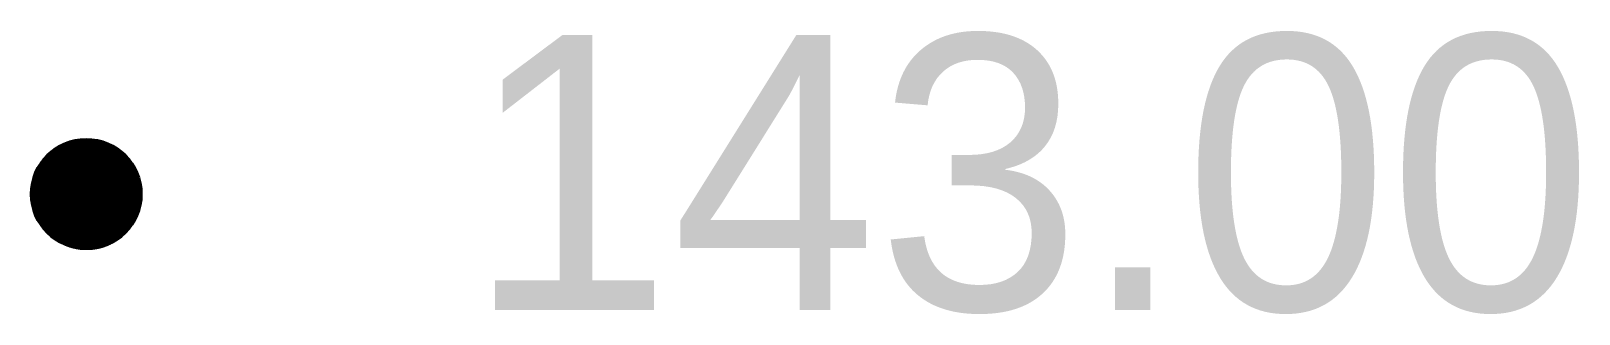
# Model space of a CAD drawing. Header units: metres. Extents: x -25 to 1099, y -69 to 137.
import ezdxf

# ---------------------------------------------------------------- set-up
doc = ezdxf.new("R2010")
doc.units = ezdxf.units.M

msp = doc.modelspace()

# ---------------------------------------------------------------- hatches: boundary and pattern name
h = msp.add_hatch()
h.set_pattern_fill('SOLID')
h.paths.add_polyline_path([(55.21, 18.17, 1), (-25.19, 18.17, 1)])

# ---------------------------------------------------------------- linework, layer by layer
msp.add_circle((15.01, 18.17), 40.2)

# ---------------------------------------------------------------- texts
at = {"insert": (291.56, 133.74), "char_height": 200, "attachment_point": 1}
msp.add_mtext('143.00', dxfattribs=at)

doc.saveas('drawing.dxf')
